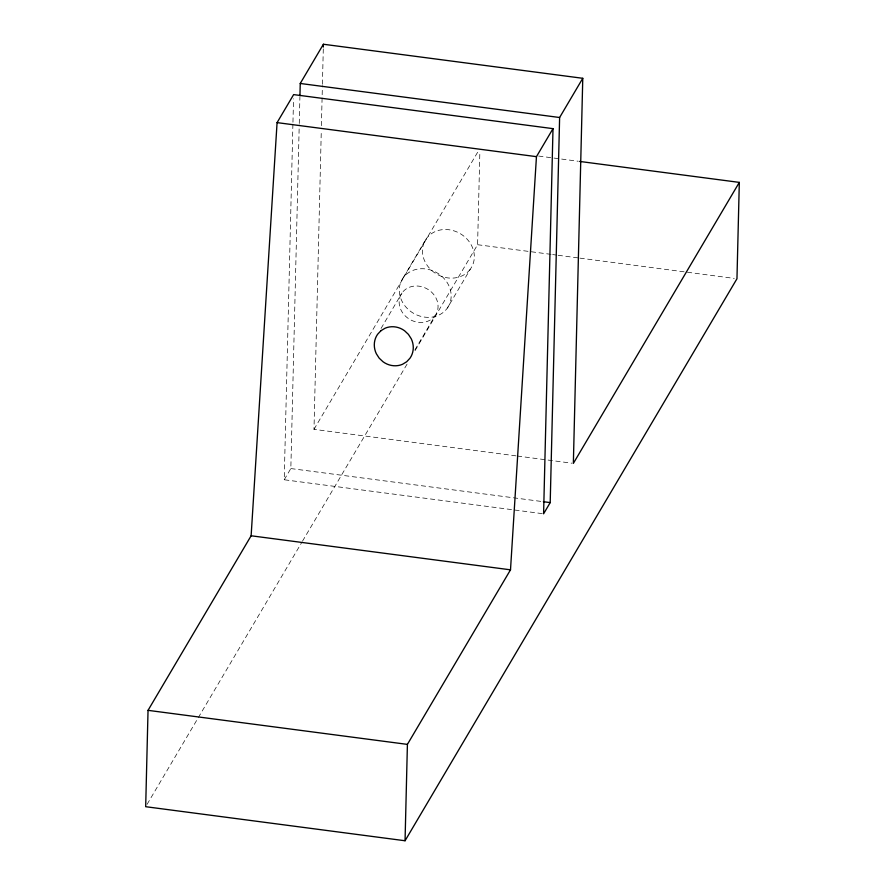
<?xml version="1.0" encoding="UTF-8"?>
<svg xmlns="http://www.w3.org/2000/svg" width="885" height="885" viewBox="0 0 885 885"><rect width="100%" height="100%" fill="white"/><g stroke="black" fill="none" stroke-linecap="round" stroke-linejoin="round"><path stroke-width="0.66" stroke-dasharray="4.42 3.32" d="M542.217 513.632L284.218 479.758L292.924 123.59M292.957 122.207L293.532 98.744M284.218 479.758L290.833 468.563L299.23 124.873M299.263 123.491L299.904 97.261M516.032 455.863L313.987 429.347L321.277 131.201M321.41 125.681L322.394 85.657M322.428 84.274L323.335 47.016M415.01 350.681L477.59 244.714L479.88 151.103M403.051 278.045L426.216 238.828M313.987 429.347L478.542 150.727M381.048 328.446L401.978 293.001M414.932 349.852L435.232 315.48A20.078 17.545 30.6 0 0 419.048 286.176A20.078 17.545 30.6 0 0 401.536 311.055A20.078 17.545 30.6 0 0 435.232 315.48M147.087 804.321L301.796 542.372M302.493 541.189L407.266 363.779M447.39 308.024A26.771 23.397 30.6 0 0 425.818 268.952A26.771 23.397 30.6 0 0 402.465 302.128A26.771 23.397 30.6 0 0 447.39 308.024L470.555 268.808A26.771 23.397 30.6 0 0 448.972 229.746A26.771 23.397 30.6 0 0 425.63 262.911A26.771 23.397 30.6 0 0 470.555 268.808M538.644 156.048L578.237 161.247M477.59 244.714L551.3 254.382M552.671 254.57L556.765 255.101M558.125 255.278L578.602 257.966M579.974 258.143L734.229 278.399M517.393 456.041L571.998 463.209M290.833 468.563L542.018 501.529"/><path stroke-width="1.33" d="M299.938 95.89L300.247 83.467L323.401 44.25L582.772 78.3L559.619 117.506L550.204 502.603L543.589 513.809L553.003 128.646L293.632 94.606L277.082 122.617L251.13 535.779L148.038 710.345L145.682 806.7L405.053 840.75L736.962 278.753L739.318 182.387L579.598 161.424M323.335 47.016L323.401 44.25M405.053 840.75L407.41 744.385L510.501 569.829L536.454 156.656L553.003 128.646M582.772 78.3L573.358 463.386L739.318 182.387M300.247 83.467L559.619 117.506M277.082 122.617L536.454 156.656M543.379 501.706L550.204 502.603M251.13 535.779L510.501 569.829M148.038 710.345L407.41 744.385M380.893 330.747L377.552 334.353A20.532 19.116 41.2 0 0 376.335 353.734L379.178 358.148L383.017 361.755A19.879 18.508 41.2 0 0 402.465 364.31L406.691 361.755L410.032 358.148A20.532 19.116 41.2 0 0 411.248 338.778L408.405 334.364L404.578 330.758A19.879 18.508 41.2 0 0 385.119 328.202L380.893 330.747"/></g></svg>
